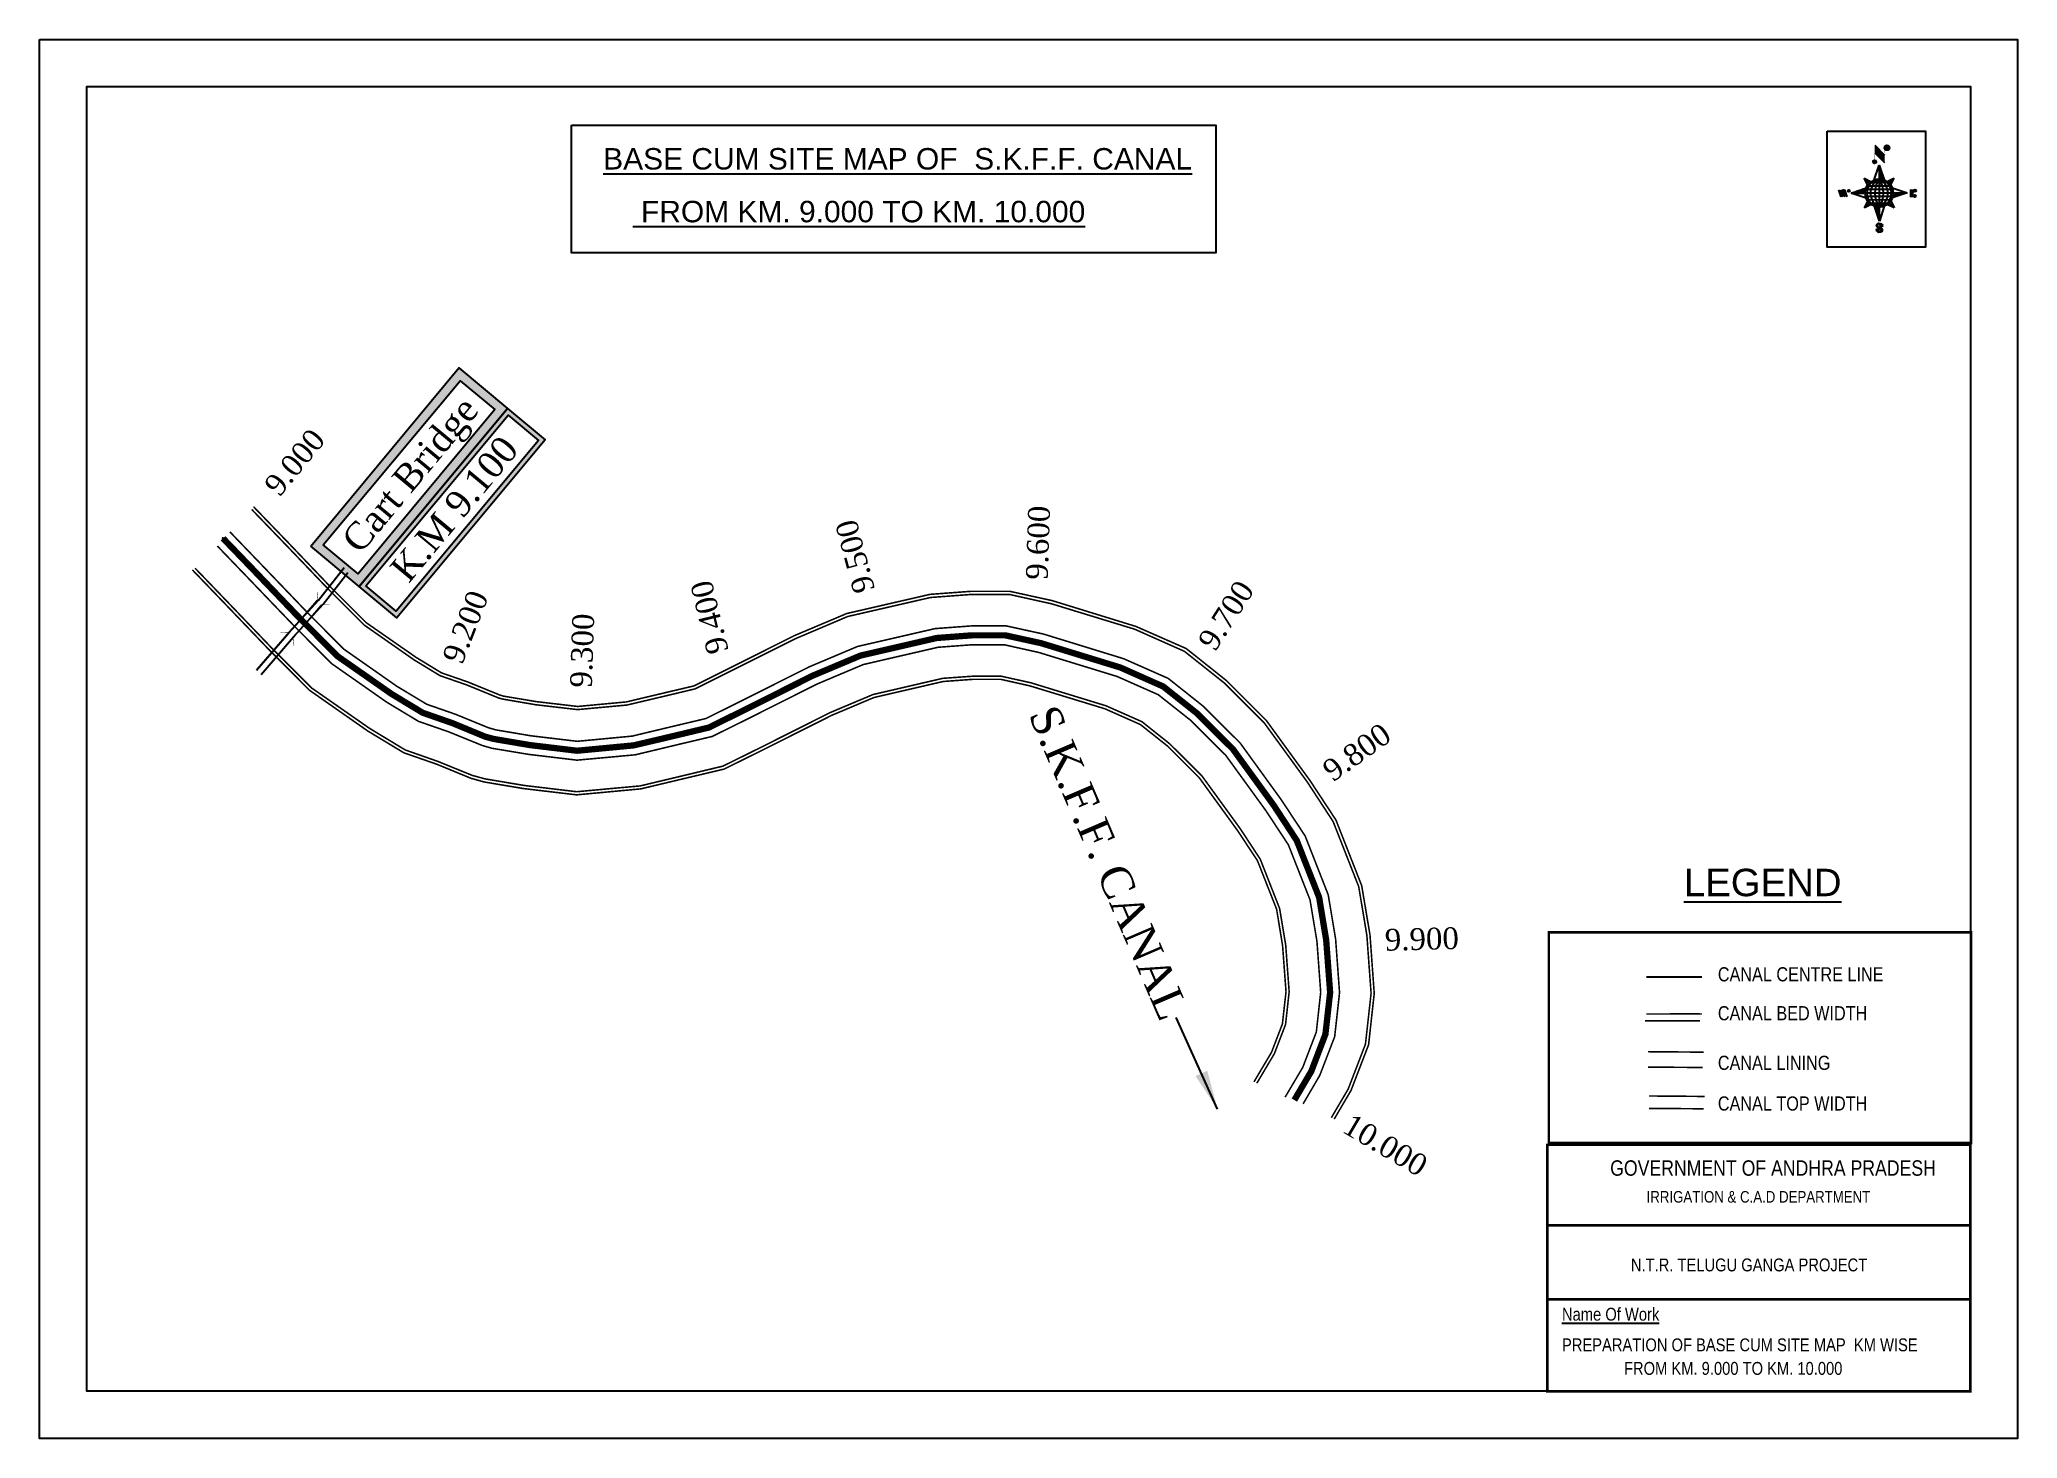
# Model space of a CAD drawing. Header units: inches. Extents: x 13 to 1273, y 8 to 899.
import ezdxf
from ezdxf.enums import TextEntityAlignment as Align

# ---------------------------------------------------------------- set-up
doc = ezdxf.new("R2010")
doc.units = ezdxf.units.IN
doc.header["$MEASUREMENT"] = 0
for name, color, linetype in [('AQUADUCT', 1, 'Continuous'), ('bed with', 5, 'Continuous'), ('BLOCK', 7, 'Continuous'), ('bord', 1, 'Continuous'), ('C LINE COO', 6, 'Continuous'), ('cahnige', 7, 'Continuous'), ('FRAME 025', 7, 'Continuous'), ('laying', 4, 'Continuous'), ('lining', 4, 'Continuous'), ('ROAD', 6, 'Continuous'), ('SLB', 11, 'Continuous'), ('TABLE', 7, 'Continuous'), ('TEXT', 7, 'Continuous'), ('TITLEBLOCK', 7, 'Continuous'), ('top of bund', 1, 'Continuous'), ('V', 6, 'Continuous'), ('ZSTU', 7, 'Continuous')]:
    doc.layers.add(name, color=color, linetype=linetype)
doc.styles.add('5mm', font='times.ttf', dxfattribs={"height": 3})
doc.styles.add('A', font='arial.ttf')
doc.styles.add('ARIALN', font='ARIALN.TTF')
doc.styles.get("Standard").update_dxf_attribs({"font": 'arial.ttf'})
doc.dimstyles.get("Standard").update_dxf_attribs({"dimtxt": 0.18, "dimasz": 0.18, "dimexe": 0.18, "dimexo": 0.0625, "dimgap": 0.09, "dimtad": 0, "dimtih": 1, "dimtoh": 1, "dimdec": 4, "dimzin": 0, "dimdsep": 46, "dimtxsty": 'Standard', "dimcen": 0.09, "dimadec": 0, "dimazin": 0, "dimtfac": 1, "dimtdec": 4, "dimtofl": 0, "dimtmove": 0, "dimatfit": 3, "dimfxl": 1, "dimtolj": 1, "dimtzin": 0, "dimarcsym": 0})
pattern_1 = [(267.297113149, (-8720374.938, 50637915.138), (10.5367255337, -0.497431438), [])]
pattern_2 = [(357.297113149, (-8720374.938, 50637915.138), (0.497431438, 10.5367255337), [])]

# ---------------------------------------------------------------- blocks, each defined once
blk = doc.blocks.new('FGDFGDFG6YURT')
at = {"layer": 'ROAD', "color": 1, "linetype": 'Continuous', "lineweight": 25}
for points in [[(386103.5, 1482907.4, 0), (386134.5, 1482913, 0), (386162.3, 1482917.4, 0), (386187, 1482923.1, 0)], [(386104.2, 1482903.5, 0), (386135.2, 1482909.2, 0), (386163.1, 1482913.6, 0), (386187.9, 1482919.3, 0)], [(386104.3, 1482907.7, 0), (386135.3, 1482913.3, 0), (386163.2, 1482917.7, 0), (386188, 1482923.4, 0)]]:
    blk.add_polyline3d(points, dxfattribs=at)
at = {"layer": 'SLB'}
for points, const_width in [([(386161.8, 1482917.9), (386162.2, 1482917.9), (386164.8, 1482922)], 0.3), ([(386134.6, 1482913.4), (386134.2, 1482913.4), (386130.6, 1482916.6)], 0.3), ([(386134.8, 1482908.7), (386134.5, 1482908.7), (386131.9, 1482904.6)], 0.3), ([(386134.6, 1482913.4), (386148.2, 1482915.4), (386161.8, 1482917.9)], 0.5), ([(386161.9, 1482914.1), (386148.3, 1482911.6), (386134.8, 1482908.7)], 0.5), ([(386162, 1482918.2), (386148.4, 1482915.7), (386134.9, 1482912.9)], 0.5), ([(386161.9, 1482914.1), (386162.2, 1482914), (386165.9, 1482910.9)], 0.3)]:
    blk.add_lwpolyline(points, dxfattribs=dict(at, const_width=const_width))
blk = doc.blocks.new('*X4')
at = {"color": 0, "linetype": 'Continuous'}
for p, q in [((6321.6, 240.5), (6322.3, 241.2)), ((6321.6, 240.3), (6322.3, 241)), ((6321.6, 240.1), (6322.3, 240.8)), ((6321.6, 239.9), (6322.4, 240.7)), ((6321.6, 239.8), (6322.4, 240.6)), ((6321.6, 239.6), (6322.5, 240.5)), ((6321.6, 239.4), (6322.5, 240.3)), ((6321.6, 239.2), (6322.6, 240.2)), ((6321.7, 239.1), (6322.6, 240.1)), ((6321.8, 240.8), (6322.4, 241.4)), ((6321.8, 239), (6322.7, 240)), ((6321.8, 239), (6322.8, 239.9)), ((6321.9, 238.9), (6322.9, 239.8)), ((6322, 238.8), (6323, 239.7)), ((6322.1, 241.3), (6322.4, 241.6)), ((6322.1, 238.7), (6323.1, 239.6)), ((6322.2, 238.6), (6323.1, 239.6)), ((6322.3, 238.5), (6323.2, 239.5)), ((6322.4, 238.5), (6323.3, 239.4)), ((6322.5, 238.4), (6323.4, 239.3)), ((6322.7, 238.4), (6323.6, 239.3)), ((6322.8, 238.3), (6323.7, 239.2)), ((6322.9, 238.3), (6323.8, 239.1)), ((6323.1, 238.2), (6323.9, 239.1)), ((6323.2, 238.2), (6324, 239)), ((6323.3, 238.2), (6324.2, 239)), ((6323.5, 238.1), (6324.3, 238.9)), ((6323.7, 238.1), (6324.4, 238.9)), ((6323.8, 238.1), (6324.6, 238.8)), ((6324.1, 238.2), (6324.7, 238.8)), ((6324.3, 238.3), (6324.9, 238.8)), ((6324.6, 238.3), (6325.1, 238.8)), ((6324.8, 238.4), (6325.2, 238.8)), ((6325.1, 238.5), (6325.4, 238.8)), ((6325.4, 238.6), (6325.6, 238.8))]:
    blk.add_line(p, q, dxfattribs=at)
blk = doc.blocks.new('*X3')
at = {"color": 0, "linetype": 'Continuous'}
for p, q in [((6324.4, 240.3), (6324.5, 240.4)), ((6324.6, 240.3), (6324.8, 240.5)), ((6324.7, 240.2), (6325, 240.5)), ((6324.8, 240.2), (6325.2, 240.6)), ((6325, 240.1), (6325.5, 240.6)), ((6325.1, 240.1), (6325.6, 240.6)), ((6325.2, 240), (6325.8, 240.6)), ((6325.3, 240), (6326, 240.6)), ((6325.4, 239.9), (6326.1, 240.6)), ((6325.5, 239.8), (6326.2, 240.5)), ((6325.6, 239.8), (6326.3, 240.5)), ((6325.7, 239.7), (6326.5, 240.4)), ((6325.9, 239.6), (6326.6, 240.3)), ((6326, 239.5), (6326.7, 240.3)), ((6326, 239.4), (6326.8, 240.2)), ((6326.1, 239.3), (6327, 240.2)), ((6326.2, 239.3), (6327.1, 240.1)), ((6326.3, 239.2), (6327.1, 240)), ((6326.4, 239.1), (6327.2, 239.9)), ((6326.5, 239), (6327.3, 239.8)), ((6326.5, 238.9), (6327.4, 239.7)), ((6326.6, 238.8), (6327.5, 239.6)), ((6326.7, 238.7), (6327.5, 239.5)), ((6326.8, 238.6), (6327.6, 239.4)), ((6326.8, 238.5), (6327.7, 239.3)), ((6326.8, 236.5), (6327.4, 237)), ((6326.9, 238.3), (6327.8, 239.2)), ((6326.9, 238.2), (6327.9, 239.1)), ((6326.9, 236.8), (6327.6, 237.4)), ((6327, 238.1), (6327.8, 239)), ((6327, 237.9), (6327.8, 238.8)), ((6327, 237.8), (6327.8, 238.6)), ((6327, 237.6), (6327.8, 238.4)), ((6327, 237.4), (6327.8, 238.2)), ((6327, 237.3), (6327.8, 238)), ((6327, 237.1), (6327.8, 237.9))]:
    blk.add_line(p, q, dxfattribs=at)
blk = doc.blocks.new('H')
at = {"layer": 'bord', "extrusion": (0.000427885, 0.004792, 0.999988)}
h = blk.add_hatch(dxfattribs=at)
h.set_pattern_fill('LINE', color=8, scale=84.387686, angle=-2.7029, style=0)
h.set_pattern_definition(pattern_2)
h.paths.add_polyline_path([(-492, 786, -0.090992), (-448, 775), (-486, 912)])
h = blk.add_hatch(dxfattribs=at)
h.set_pattern_fill('LINE', color=8, scale=84.387686, angle=-92.7029, style=0)
h.set_pattern_definition(pattern_1)
h.paths.add_polyline_path([(-625, 665, -0.090992), (-615, 710), (-751, 671)])
h = blk.add_hatch(dxfattribs=at)
h.set_pattern_fill('LINE', color=8, scale=84.387686, angle=-92.7029, style=0)
h.set_pattern_definition(pattern_1)
h.paths.add_polyline_path([(-246, 647), (-372, 653, -0.090992), (-382, 609)])
h = blk.add_hatch(dxfattribs=at)
h.set_pattern_fill('LINE', color=8, scale=84.387686, angle=-2.7029, style=0)
h.set_pattern_definition(pattern_2)
h.paths.add_polyline_path([(-504, 533, -0.090992), (-549, 543), (-510, 406)])
for p, q in [((-516, 1087, -1217), (-432, 994, -1217)), ((-538, 774, -1216), (-487, 906, -1216)), ((-519, 1020, -1217), (-435, 927, -1216)), ((-487, 906, -1216), (-493, 780, -1216)), ((-487, 906, -1216), (-448, 769, -1216)), ((-627, 794, -1216), (-567, 760, -1216)), ((-627, 794, -1216), (-584, 747, -1215)), ((-599, 731, -1215), (-627, 794, -1216)), ((-421, 753, -1216), (-359, 781, -1216)), ((-359, 781, -1216), (-405, 739, -1216)), ((-359, 781, -1216), (-392, 721, -1215)), ((-865, 701, -1215), (-847, 638, -1215)), ((-847, 700, -1215), (-829, 637, -1215)), ((-829, 699, -1215), (-811, 636, -1215)), ((-829, 699, -1215), (-811, 698, -1215)), ((-811, 698, -1215), (-794, 635, -1215)), ((-752, 665, -1215), (-615, 704, -1215)), ((-752, 665, -1215), (-625, 659, -1215)), ((-619, 614, -1215), (-752, 665, -1215)), ((-639, 526, -1214), (-606, 585, -1215)), ((-639, 526, -1214), (-593, 568, -1215)), ((-577, 553, -1215), (-639, 526, -1214)), ((-371, 513, -1214), (-431, 546, -1215)), ((-371, 513, -1214), (-414, 560, -1215)), ((-399, 576, -1215), (-371, 513, -1214)), ((-246, 641, -1215), (-383, 603, -1215)), ((-379, 693, -1215), (-246, 641, -1215)), ((-373, 647, -1215), (-246, 641, -1215)), ((-213, 669, -1215), (-217, 601, -1215)), ((-197, 600, -1215), (-194, 668, -1215)), ((-511, 400, -1214), (-549, 537, -1214)), ((-460, 533, -1215), (-511, 400, -1214)), ((-505, 527, -1214), (-511, 400, -1214))]:
    blk.add_line(p, q, dxfattribs=at)
at = {"layer": 'bord', "color": 8, "linetype": 'ByBlock', "extrusion": (0.000427885, 0.004792, 0.999988)}
for p, q in [((-386, 711, -1215), (-605, 722, -1215)), ((-411, 744, -1216), (-578, 752, -1216)), ((-493, 780, -1216), (-505, 527, -1214)), ((-373, 647, -1215), (-625, 659, -1215)), ((-378, 616, -1215), (-623, 628, -1215)), ((-375, 679, -1215), (-620, 691, -1215)), ((-392, 585, -1215), (-611, 595, -1215)), ((-420, 555, -1215), (-587, 562, -1215))]:
    blk.add_line(p, q, dxfattribs=at)
at = {"layer": 'bord', "extrusion": (0.000427885, 0.004792, 0.999988), "elevation": -1212}
for points, const_width in [([(-522, 960), (-516, 1093)], 1.61), ([(-434, 933), (-428, 1066)], 1.61), ([(-870, 707), (-846, 706)], 0.642), ([(-829, 643), (-855, 644)], 0.642), ([(-829, 643), (-821, 678)], 0.642), ([(-811, 642), (-784, 641)], 0.642), ([(-793, 641), (-782, 694)], 0.642), ([(-177, 605), (-226, 607)], 0.706), ([(-223, 676), (-174, 673)], 0.706), ([(-195, 645), (-185, 644)], 0.706)]:
    blk.add_lwpolyline(points, dxfattribs=dict(at, const_width=const_width))
for points, const_width in [([(-414, 1073, 1), (-398, 1058, 1)], 22.3), ([(-530, 950, 1), (-520, 939, 1)], 14.8), ([(-776, 697, 1), (-769, 690, 1)], 8.9), ([(-180, 618, 1), (-173, 611, 1)], 9.79), ([(-178, 667, 1), (-171, 660, 1)], 9.79), ([(-490, 362, 1), (-498, 369, 1)], 11.1), ([(-525, 322, 1), (-533, 329, 1)], 11.1)]:
    blk.add_lwpolyline(points, format="xyb", close=True, dxfattribs=dict(at, const_width=const_width))
for points in [[(-537, 317), (-531, 310), (-520, 307), (-505, 307), (-494, 310), (-486, 318), (-487, 326), (-491, 333), (-494, 336), (-503, 341), (-522, 347), (-530, 352), (-534, 355), (-537, 363), (-537, 373), (-530, 381), (-520, 384), (-504, 384), (-493, 380), (-487, 373)], [(-522, 348), (-526, 354), (-528, 361), (-528, 371), (-526, 375), (-521, 381), (-515, 384)], [(-505, 307), (-499, 312), (-497, 319), (-497, 327), (-501, 335), (-509, 343)]]:
    blk.add_lwpolyline(points, dxfattribs=at)
at = {"layer": 'bord', "extrusion": (0.000427885, 0.004792, 0.999988)}
for centre, radius in [((-406, 1065, -1212), 22.3), ((-525, 944, -1212), 14.8), ((-498, 659, -1212), 127), ((-773, 694, -1212), 8.9), ((-177, 615, -1212), 9.79), ((-174, 663, -1212), 9.79), ((-494, 365, -1212), 11.1), ((-529, 325, -1212), 11.1)]:
    blk.add_circle(centre, radius, dxfattribs=at)
at = {"layer": 'bord', "color": 8, "linetype": 'ByBlock', "extrusion": (0.000427885, 0.004792, 0.999988)}
for centre, radius, start, end in [((-482, 658, -1212), 128, 94.9254, 259.6691), ((-437, 656, -1212), 141, 113.2864, 241.308), ((-316, 651, -1212), 222, 142.5892, 212.0053), ((-560, 662, -1212), 141, 293.2864, 61.308), ((-681, 668, -1212), 222, 322.5892, 32.0053), ((-515, 660, -1212), 128, 274.9254, 79.6691)]:
    blk.add_arc(centre, radius, start, end, dxfattribs=at)
at = {"layer": 'bord', "extrusion": (0.000427885, 0.004792, 0.999988)}
for points in [[(-516, 1093, -1212), (-431, 1000, -1212), (-519, 1026, -1212), (-434, 933, -1212)], [(-864, 707, -1212), (-846, 706, -1212), (-846, 644, -1212), (-829, 643, -1212)], [(-829, 705, -1212), (-811, 704, -1212), (-811, 642, -1212), (-793, 641, -1212)], [(-193, 674, -1212), (-197, 606, -1212), (-213, 675, -1212), (-216, 607, -1212)]]:
    blk.add_solid(points, dxfattribs=at)
at = {"layer": 'bord', "extrusion": (0.000427885, 0.004792, 0.999988), "xscale": 7.977342409717546, "yscale": 7.977342408231451, "zscale": 7.977342408476333, "rotation": 138.0840426661453}
for name, p in [('*X3', (38301, -31929, -1212)), ('*X4', (38314, -31951, -1212))]:
    blk.add_blockref(name, p, dxfattribs=at)
blk = doc.blocks.new('KKKK')
at = {"layer": 'cahnige', "color": 1, "style": '5mm'}
blk.add_text('S.K.F.F. CANAL', height=20, rotation=19.1758, dxfattribs=at).set_placement((317677.4, 1602113.8))
at = {"layer": 'ZSTU', "color": 1}
blk.add_leader([(317936.6, 1602216.4), (317876.5, 1602194.2)], dimstyle='Standard', override={"dimasz": 25, "dimgap": 0.09, "dimtad": 0}, dxfattribs=at)

msp = doc.modelspace()

# ---------------------------------------------------------------- hatches: boundary and pattern name
at = {"layer": 'C LINE COO'}
h = msp.add_hatch(color=135, dxfattribs=at)
h.set_gradient(color1=(141, 177, 78), color2=(107, 135, 59), one_color=1, tint=0.38)
h.paths.add_polyline_path([(194, 577.6), (281.1, 682.2), (303.3, 663.8), (216.2, 559.2)], flags=16)
h.paths.add_polyline_path([(186, 576.8), (280.4, 690.3), (311.3, 664.5), (216.9, 551.1)])
h = msp.add_hatch(color=200, dxfattribs=at)
h.paths.add_polyline_path([(221.2, 551.5), (311.7, 660.3), (331, 644.2), (240.5, 535.4)], flags=16)
h.paths.add_polyline_path([(216.9, 551.1), (311.3, 664.5), (335.3, 644.6), (240.9, 531.1)])

# ---------------------------------------------------------------- linework, layer by layer
at = {"linetype": 'ByBlock'}
for points in [[(13.3, 899.5), (1273.3, 899.5), (1273.3, 8.5), (13.3, 8.5)], [(1243.3, 38.5), (43.3, 38.5), (43.3, 869.5), (1243.3, 869.5)]]:
    msp.add_lwpolyline(points, close=True, dxfattribs=at)
at = {"linetype": 'ByBlock', "elevation": -0.1}
msp.add_lwpolyline([(1152, 841.2), (1214.7, 841.2), (1214.7, 767.2), (1152, 767.2)], close=True, dxfattribs=at)
at = {"layer": 'bed with', "const_width": 1}
for points in [[(818.2, 221.6), (828.8, 239.7), (838.3, 264.4), (841.4, 292.4), (838.9, 326.6), (834.2, 354.7), (819.5, 392.2), (804.4, 415.1), (778.1, 451.4), (754.5, 474.9), (732.2, 492.6), (703.9, 505.1), (652.9, 520.8), (629.1, 526), (606.9, 526), (583.8, 524.3), (534.3, 512.9), (503.5, 499.9), (458.7, 477.4), (437.7, 467), (416.6, 462), (390.7, 455.8), (355.8, 452.5), (326.4, 456), (303.9, 459.8), (299.3, 461.1), (278.3, 469.7), (259.9, 476.1), (240.8, 487.6), (207.1, 511.2), (183.5, 534.9), (155.7, 563.9), (134.5, 585.9)], [(806.7, 225.8), (818, 244.9), (826.6, 267.3), (829.4, 292.6), (827, 325.1), (822.6, 351.5), (808.8, 386.6), (794.5, 408.3), (768.9, 443.6), (746.5, 465.9), (725.9, 482.2), (699.7, 493.8), (649.8, 509.1), (627.8, 514), (607.3, 514), (585.6, 512.4), (538, 501.4), (508.6, 489), (464, 466.6), (441.8, 455.6), (419.4, 450.3), (392.7, 443.9), (355.6, 440.5), (324.7, 444.2), (301.3, 448.1), (295.4, 449.8), (274, 458.5), (254.7, 465.2), (234.3, 477.5), (199.3, 502), (174.9, 526.5), (147, 555.6), (126.5, 576.9)], [(1072.2, 278.8), (1069.1, 278.9), (1036.9, 278.8)], [(1071.1, 274.4), (1069, 274.4), (1036.2, 274.4), (1036, 274.4)]]:
    msp.add_lwpolyline(points, dxfattribs=at)
at = {"layer": 'BLOCK', "color": 4}
for p in [(130, 581.9), (640.3, 517.4), (542.3, 508.5), (733.4, 484), (259.3, 470), (451.9, 467.3), (355.4, 446.6), (800, 410.9), (833.5, 318.7)]:
    msp.add_point(p, dxfattribs=at)
at = {"layer": 'C LINE COO', "color": 105}
for points in [[(186, 576.8), (280.4, 690.3), (311.3, 664.5), (216.9, 551.1)], [(194, 577.6), (281.1, 682.2), (303.3, 663.8), (216.2, 559.2)]]:
    msp.add_lwpolyline(points, close=True, dxfattribs=at)
at = {"layer": 'C LINE COO', "const_width": 4}
msp.add_lwpolyline([(812.6, 224), (823.4, 242.3), (832.4, 265.9), (835.4, 292.5), (832.9, 325.9), (828.4, 353.1), (814.1, 389.4), (799.5, 411.7), (773.5, 447.5), (750.5, 470.4), (729.1, 487.4), (701.8, 499.5), (651.3, 515), (628.5, 520), (607.1, 520), (584.7, 518.3), (536.2, 507.1), (506, 494.4), (461.3, 472), (439.7, 461.3), (418, 456.1), (391.7, 449.9), (355.7, 446.5), (325.6, 450.1), (302.6, 454), (297.3, 455.4), (276.2, 464.1), (257.3, 470.7), (237.6, 482.6), (203.2, 506.6), (179.2, 530.7), (151.4, 559.7), (130.1, 581.8)], dxfattribs=at)
at = {"layer": 'C LINE COO'}
msp.add_point((181.1, 528.8), dxfattribs=at)
at = {"layer": 'FRAME 025', "lineweight": -3, "const_width": 1.64}
for points in [[(974.7, 330.9), (1243.8, 330.9), (1243.8, 196.7), (974.7, 196.7)], [(973.8, 195.5), (1243.3, 195.5), (1243.3, 38.5), (973.8, 38.5)]]:
    msp.add_lwpolyline(points, close=True, dxfattribs=at)
for points in [[(973.8, 144.2), (1243.3, 144.2)], [(973.8, 97.1), (1243.3, 97.1)], [(973.8, 38.5), (1243.3, 38.5)]]:
    msp.add_lwpolyline(points, dxfattribs=at)
at = {"layer": 'lining', "const_width": 1}
for points in [[(836.2, 212.8), (846.9, 231), (857.9, 259.6), (861.5, 292), (858.8, 329), (853.6, 360), (837.3, 401.4), (820.9, 426.5), (793.3, 464.4), (767.8, 489.8), (742.6, 509.8), (710.9, 523.9), (657.9, 540.1), (631.3, 546), (606.2, 546), (580.8, 544.1), (528.1, 532), (495.1, 518), (449.7, 495.3), (430.8, 485.9), (412, 481.4), (387.4, 475.6), (356, 472.7), (329.3, 475.8), (308.3, 479.4), (305.7, 480.1), (285.4, 488.4), (268.4, 494.3), (251.8, 504.4), (220, 526.6), (197.8, 548.8), (170.1, 577.7), (148.4, 600.2)], [(788.7, 234.7), (799.9, 253.6), (807, 272.1), (809.3, 293), (807.1, 322.8), (803.2, 346.1), (790.9, 377.4), (778.1, 396.9), (753.7, 430.5), (733.2, 450.9), (715.5, 465), (692.7, 475.1), (644.7, 489.8), (625.7, 494), (608.1, 494), (588.6, 492.6), (544.2, 482.3), (516.9, 470.8), (472.9, 448.7), (448.6, 436.7), (424, 430.8), (395.9, 424.1), (355.4, 420.4), (321.9, 424.4), (296.9, 428.6), (288.9, 430.8), (267, 439.7), (246.2, 447), (223.4, 460.8), (186.4, 486.6), (160.6, 512.5), (132.6, 541.7), (112.3, 562.8)], [(1037.9, 254.8), (1062.6, 254.6), (1073.3, 254.5)], [(1037.9, 245), (1064.7, 244.8), (1072.8, 244.7)]]:
    msp.add_lwpolyline(points, dxfattribs=at)
at = {"layer": 'top of bund', "color": 1, "const_width": 1}
for points in [[(838, 211.9), (848.7, 230.1), (859.9, 259.2), (863.5, 291.9), (860.8, 329.2), (855.5, 360.6), (839.1, 402.4), (822.5, 427.6), (794.8, 465.7), (769.2, 491.3), (743.7, 511.6), (711.6, 525.7), (658.4, 542.1), (631.5, 548), (606.1, 548), (580.5, 546.1), (527.5, 533.9), (494.3, 519.9), (448.8, 497.1), (430.2, 487.8), (411.5, 483.4), (387.1, 477.6), (356.1, 474.7), (329.6, 477.8), (308.7, 481.3), (306.4, 482), (286.1, 490.3), (269.3, 496.1), (252.9, 506.1), (221.3, 528.1), (199.2, 550.2), (171.6, 579.1), (149.5, 602)], [(786.9, 235.6), (798.1, 254.5), (805, 272.5), (807.3, 293), (805.1, 322.5), (801.3, 345.6), (789.1, 376.5), (776.4, 395.7), (752.1, 429.2), (731.9, 449.4), (714.5, 463.2), (692, 473.2), (644.2, 487.8), (625.5, 492), (608.1, 492), (588.9, 490.6), (544.8, 480.4), (517.8, 469), (473.8, 446.9), (449.3, 434.8), (424.4, 428.9), (396.2, 422.2), (355.4, 418.4), (321.6, 422.4), (296.5, 426.6), (288.2, 428.9), (266.3, 437.9), (245.3, 445.2), (222.3, 459.1), (185.1, 485.1), (159.2, 511.1), (131.2, 540.3), (110.6, 561.7)]]:
    msp.add_lwpolyline(points, dxfattribs=at)
at = {"layer": 'top of bund', "const_width": 1}
for points in [[(1038.5, 226.6), (1063, 226.4), (1073.9, 226.3)], [(1073.4, 218.4), (1065.5, 218.5), (1038.6, 218.7)]]:
    msp.add_lwpolyline(points, dxfattribs=at)
at = {"layer": 'V', "color": 6, "const_width": 0.229}
msp.add_lwpolyline([(1072.1, 302.4), (1069.5, 302.5), (1036.9, 302.4)], dxfattribs=at)
at = {"layer": 'V', "color": 6}
msp.add_lwpolyline([(1036.9, 302.4), (1072.1, 302.4)], dxfattribs=at)
at = {"layer": 'ZSTU'}
msp.add_lwpolyline([(352.1, 844.9), (762.5, 844.9), (762.5, 763.6), (352.1, 763.6)], close=True, dxfattribs=at)
at = {"layer": 'ZSTU', "color": 200}
for points in [[(216.9, 551.1), (311.3, 664.5), (335.3, 644.6), (240.9, 531.1)], [(221.2, 551.5), (311.7, 660.3), (331, 644.2), (240.5, 535.4)]]:
    msp.add_lwpolyline(points, close=True, dxfattribs=at)

# ---------------------------------------------------------------- block references
at = {"layer": 'AQUADUCT', "color": 1, "xscale": 0.0703495379661093, "yscale": 0.07034953800030053, "zscale": 0.07034953795990817, "rotation": 3.078330607406165}
msp.add_blockref('H', (1222.7, 757.7, 85.4), dxfattribs=at)
at = {"layer": 'laying', "color": 1, "linetype": 'ByBlock', "rotation": 38.8393218159814}
msp.add_blockref('FGDFGDFG6YURT', (629400.8, -1396690.7), dxfattribs=at)
at = {"layer": 'ZSTU', "rotation": 274.0518367097279}
msp.add_blockref('KKKK', (-1619913.1, 204149.2), dxfattribs=at)

# ---------------------------------------------------------------- texts
at = {"layer": 'cahnige', "style": '5mm'}
for s, rotation, p in [('9.000', 50.5525, (166.1, 607.7)), ('9.500', 104.9293, (545.5, 549.2)), ('9.600', 88.025, (655.4, 555.2)), ('9.400', 103.6673, (452.3, 510.2)), ('9.200', 68.7166, (282.4, 500.9)), ('9.700', 57.2078, (762.1, 509.2)), ('9.300', 88.025, (365, 486.5)), ('9.800', 35.5422, (837.2, 426.3)), ('9.900', 1.4364, (870.4, 319.1)), ('10.000', 329.359, (842.3, 204.1))]:
    msp.add_text(s, height=13.88, rotation=rotation, dxfattribs=at).set_placement(p)
at = {"layer": 'TABLE', "extrusion": (0.000201441, 0.004807, 0.999988), "style": 'A'}
msp.add_text('%%ULEGEND', height=17.48, rotation=359.9999, dxfattribs=at).set_placement((1111, 362.6, 2), align=Align.MIDDLE)
at = {"layer": 'TEXT', "color": 6}
for s, p in [('%%UBASE CUM SITE MAP OF  S.K.F.F. CANAL', (372.3, 816.7)), ('%%U FROM KM. 9.000 TO KM. 10.000', (391.1, 783.1))]:
    msp.add_text(s, height=13.655, dxfattribs=at).set_placement(p)
at = {"layer": 'TITLEBLOCK', "extrusion": (0.000201441, 0.004807, 0.999988), "style": 'ARIALN'}
for s, height, p in [('CANAL CENTRE LINE', 9.013, (1082.4, 299.6, 1.7)), ('CANAL BED WIDTH', 9.013, (1082.4, 274.8, 1.5)), ('CANAL LINING', 9.013, (1082.4, 243.2, 1.4)), ('CANAL TOP WIDTH', 9.013, (1082.4, 217.3, 1.3)), ('GOVERNMENT OF ANDHRA PRADESH ', 9.822, (1013.8, 175.8, -0.2)), ('IRRIGATION & C.A.D DEPARTMENT', 7.366, (1037, 158.7, -0.2)), ('N.T.R. TELUGU GANGA PROJECT', 8.185, (1027, 114.9, -0.2)), ('%%UName Of Work', 8.185, (983.1, 83.5, -0.3)), ('PREPARATION OF BASE CUM SITE MAP  KM WISE', 8.185, (983.1, 64, -0.4))]:
    msp.add_text(s, height=height, rotation=359.9999, dxfattribs=at).set_placement(p)
at = {"layer": 'TITLEBLOCK', "style": 'ARIALN'}
msp.add_text(' FROM KM. 9.000 TO KM. 10.000', height=8.185, rotation=359.9999, dxfattribs=at).set_placement((1020, 49))
at = {"layer": 'ZSTU', "style": '5mm'}
for s, height, p in [('Cart Bridge', 16.843, (217.5, 571.2)), ('K.M 9.100', 16.84, (248.4, 552.6))]:
    msp.add_text(s, height=height, rotation=50.2221, dxfattribs=at).set_placement(p)

doc.saveas('drawing.dxf')
